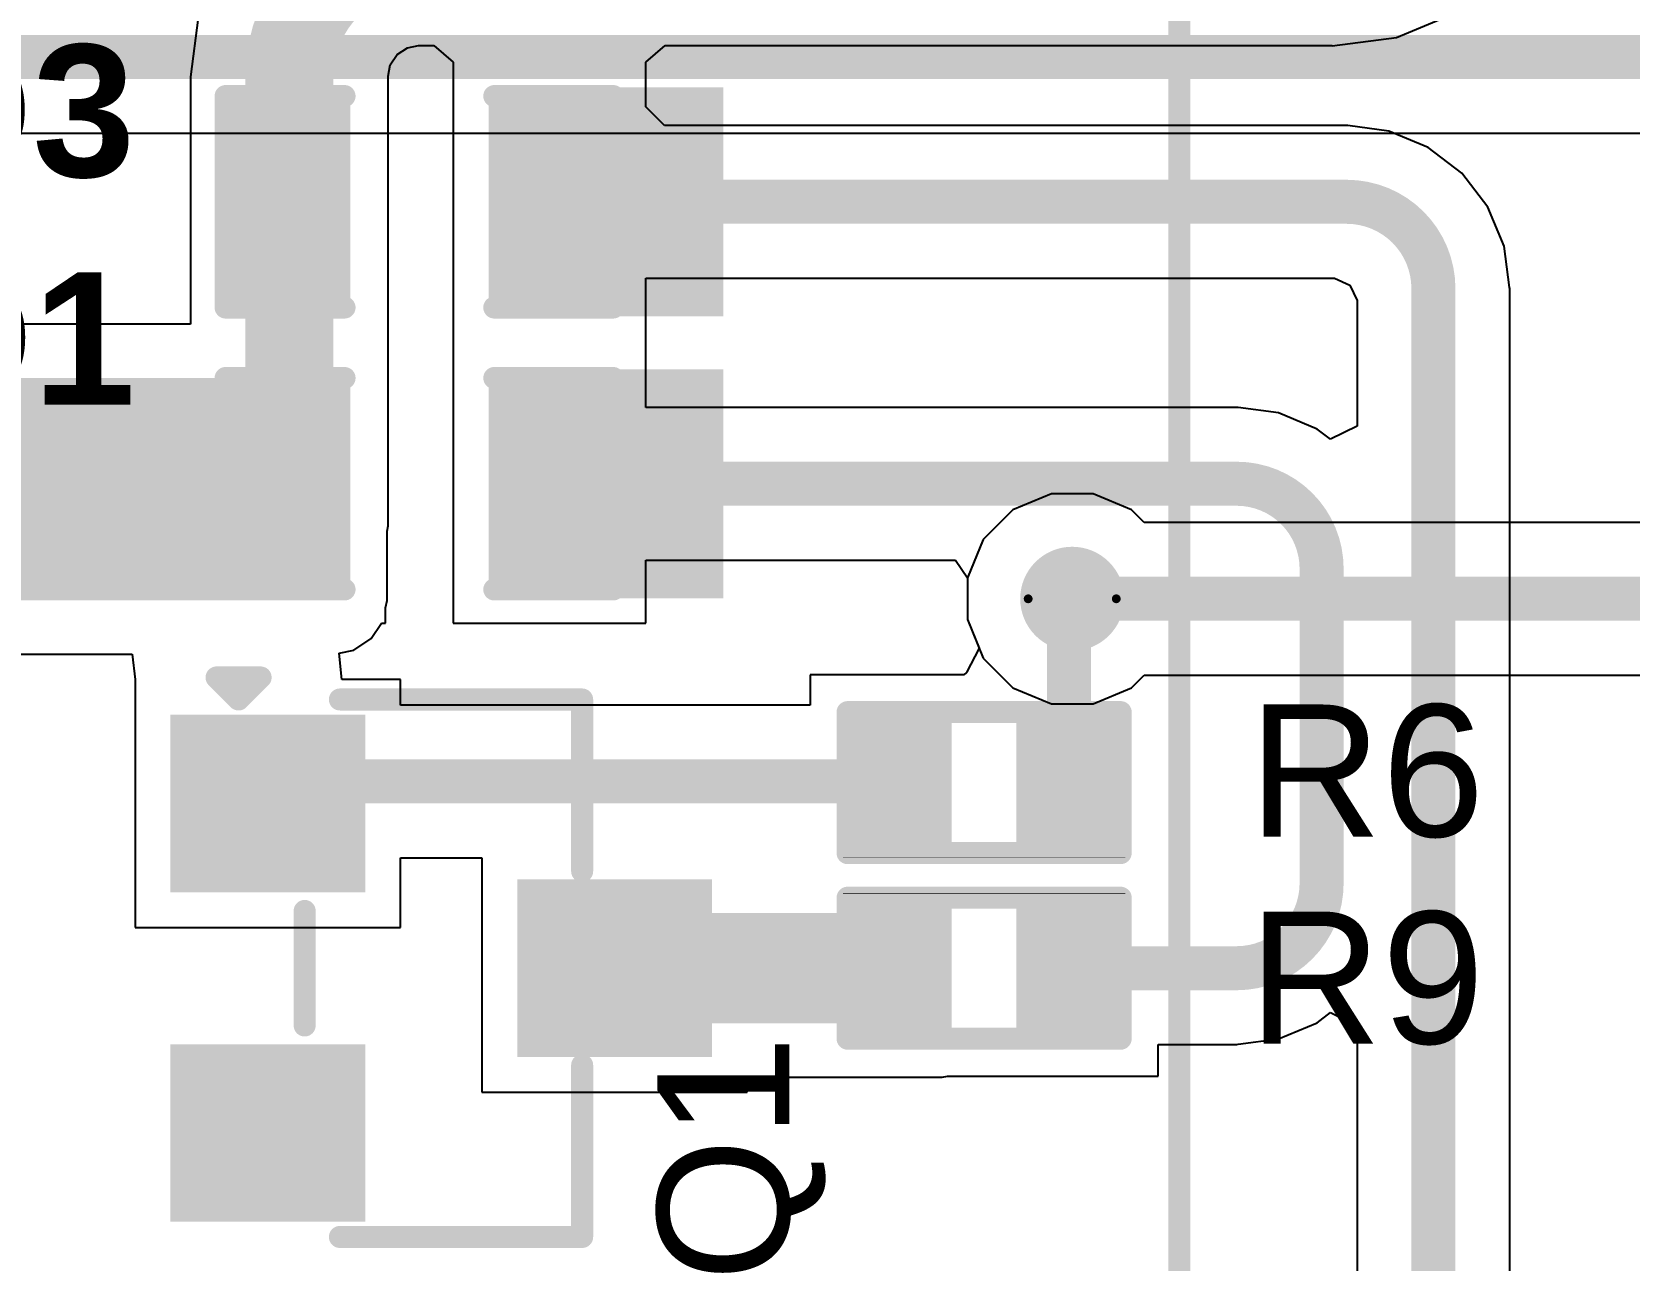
# Model space of a CAD drawing. Header units: inches. Extents: x -46 to 312, y 0 to 111.
# Drawn here: x -17.51 to -8.3, y 22.86 to 29.94 of the extents above; entities that cross this region are included whole.
import ezdxf

# ---------------------------------------------------------------- set-up
doc = ezdxf.new("R2010")
doc.units = ezdxf.units.IN
for name, color, linetype in [('Bottom Layer', 5, 'Continuous'), ('Drill Drawing', 1, 'Continuous'), ('Top Layer', 1, 'Continuous'), ('Top Overlay', 2, 'Continuous'), ('Top Paste', 8, 'Continuous'), ('Top Solder', 216, 'Continuous'), ('Via Holes', 16, 'Continuous')]:
    doc.layers.add(name, color=color, linetype=linetype)
doc.styles.add('Arial', font='', dxfattribs={"height": 0.2})
doc.styles.add('Arial_Bold', font='', dxfattribs={"height": 0.2})
doc.styles.get('Arial').set_extended_font_data('Arial')
doc.styles.get('Arial_Bold').set_extended_font_data('Arial', bold=True)

# ---------------------------------------------------------------- blocks, each defined once
blk = doc.blocks.new('HC_12_M______SMD_17')
at = {"layer": 'Top Overlay'}
blk.add_lwpolyline([(-14.1732, 8.12619914, 0.127, 0.127, 0), (13.62680028, 8.12619914, 0.127, 0.127, 0)], format="xyseb", dxfattribs=at)
blk = doc.blocks.new('R___0402_42')
at = {"layer": 'Top Layer'}
for points in [[(-0.6985, -0.3175), (-0.6985, 0.3175), (-0.2412999999999999, 0.3175), (-0.2413, -0.3175)], [(0.2412999999999999, -0.3175), (0.2413, 0.3175), (0.6985, 0.3175), (0.6985, -0.3175)]]:
    blk.add_hatch(color=1, dxfattribs=at).paths.add_polyline_path(points)
at = {"layer": 'Top Paste'}
for points in [[(-0.6985, -0.3175), (-0.6985, 0.3175), (-0.2412999999999999, 0.3175), (-0.2413, -0.3175)], [(0.2412999999999999, -0.3175), (0.2413, 0.3175), (0.6985, 0.3175), (0.6985, -0.3175)]]:
    blk.add_hatch(color=8, dxfattribs=at).paths.add_polyline_path(points)
at = {"layer": 'Top Solder'}
for points in [[(-0.75350116, -0.37250116), (-0.75350116, 0.37250116), (-0.1862988399999999, 0.37250116), (-0.18629884, -0.37250116)], [(0.1862988399999999, -0.37250116), (0.18629884, 0.37250116), (0.75350116, 0.37250116), (0.75350116, -0.37250116)]]:
    blk.add_hatch(color=216, dxfattribs=at).paths.add_polyline_path(points)
at = {"layer": 'Top Overlay'}
for points in [[(-0.7874, 0.4064, 0.127, 0.127, 0), (-0.78740254, -0.40640254, 0.127, 0.127, 0)], [(0.7874, 0.4064, 0.127, 0.127, 0), (-0.7874, 0.4064, 0.127, 0.127, 0)], [(0.7874, 0.4064, 0.127, 0.127, 0), (0.7874, -0.4064, 0.127, 0.127, 0)], [(0.7874, -0.4064, 0.127, 0.127, 0), (-0.78740254, -0.40640254, 0.127, 0.127, 0)], [(0.8128, -0.4317974599999999, 0.0032258, 0.0032258, 0), (-0.8127974599999999, -0.4317974599999999, 0.0032258, 0.0032258, 0)]]:
    blk.add_lwpolyline(points, format="xyseb", dxfattribs=at)
for points in [[(-0.8191499999999999, 0.4064, 0.0635, 0.0635, 1), (-0.7556499999999999, 0.4064, 0.0635, 0.0635, 1)], [(-0.8191499999999999, 0.4064, 0.0635, 0.0635, 1), (-0.7556499999999999, 0.4064, 0.0635, 0.0635, 1)], [(0.7556499999999999, 0.4064, 0.0635, 0.0635, 1), (0.8191499999999999, 0.4064, 0.0635, 0.0635, 1)], [(0.7556499999999999, 0.4064, 0.0635, 0.0635, 1), (0.8191499999999999, 0.4064, 0.0635, 0.0635, 1)], [(-0.8191525399999998, -0.40640254, 0.0635, 0.0635, 1), (-0.75565254, -0.40640254, 0.0635, 0.0635, 1)], [(-0.8191525399999998, -0.40640254, 0.0635, 0.0635, 1), (-0.75565254, -0.40640254, 0.0635, 0.0635, 1)], [(0.7556499999999999, -0.4064, 0.0635, 0.0635, 1), (0.8191499999999999, -0.4064, 0.0635, 0.0635, 1)], [(0.7556499999999999, -0.4064, 0.0635, 0.0635, 1), (0.8191499999999999, -0.4064, 0.0635, 0.0635, 1)], [(-0.8136026399999999, -0.4317974599999999, 0.0016129, 0.0016129, 1), (-0.81199228, -0.4317974599999999, 0.0016129, 0.0016129, 1)], [(0.8119948199999999, -0.4317974599999999, 0.0016129, 0.0016129, 1), (0.81360518, -0.4317974599999999, 0.0016129, 0.0016129, 1)]]:
    blk.add_lwpolyline(points, format="xyseb", close=True, dxfattribs=at)
blk = doc.blocks.new('R___0402_44')
at = {"layer": 'Top Layer'}
for points in [[(-0.6985, -0.3175), (-0.6985, 0.3175), (-0.2412999999999999, 0.3175), (-0.2413, -0.3175)], [(0.2412999999999999, -0.3175), (0.2413, 0.3175), (0.6985, 0.3175), (0.6985, -0.3175)]]:
    blk.add_hatch(color=1, dxfattribs=at).paths.add_polyline_path(points)
at = {"layer": 'Top Paste'}
for points in [[(-0.6985, -0.3175), (-0.6985, 0.3175), (-0.2412999999999999, 0.3175), (-0.2413, -0.3175)], [(0.2412999999999999, -0.3175), (0.2413, 0.3175), (0.6985, 0.3175), (0.6985, -0.3175)]]:
    blk.add_hatch(color=8, dxfattribs=at).paths.add_polyline_path(points)
at = {"layer": 'Top Solder'}
for points in [[(-0.75350116, -0.37250116), (-0.75350116, 0.37250116), (-0.1862988399999999, 0.37250116), (-0.18629884, -0.37250116)], [(0.1862988399999999, -0.37250116), (0.18629884, 0.37250116), (0.75350116, 0.37250116), (0.75350116, -0.37250116)]]:
    blk.add_hatch(color=216, dxfattribs=at).paths.add_polyline_path(points)
at = {"layer": 'Top Overlay'}
for points in [[(-0.7874, 0.4064, 0.127, 0.127, 0), (0.7874, 0.4064, 0.127, 0.127, 0)], [(-0.7874, -0.4064, 0.127, 0.127, 0), (-0.7874, 0.4064, 0.127, 0.127, 0)], [(0.7874, -0.4064, 0.127, 0.127, 0), (0.7874, 0.4064, 0.127, 0.127, 0)], [(-0.7874, -0.4064, 0.127, 0.127, 0), (0.7874, -0.4064, 0.127, 0.127, 0)], [(-0.8128, -0.4318, 0.0032258, 0.0032258, 0), (0.8128, -0.4318, 0.0032258, 0.0032258, 0)]]:
    blk.add_lwpolyline(points, format="xyseb", dxfattribs=at)
for points in [[(-0.8191499999999999, 0.4064, 0.0635, 0.0635, 1), (-0.7556499999999999, 0.4064, 0.0635, 0.0635, 1)], [(-0.8191499999999999, 0.4064, 0.0635, 0.0635, 1), (-0.7556499999999999, 0.4064, 0.0635, 0.0635, 1)], [(0.7556499999999999, 0.4064, 0.0635, 0.0635, 1), (0.8191499999999999, 0.4064, 0.0635, 0.0635, 1)], [(0.7556499999999999, 0.4064, 0.0635, 0.0635, 1), (0.8191499999999999, 0.4064, 0.0635, 0.0635, 1)], [(-0.8191499999999999, -0.4064, 0.0635, 0.0635, 1), (-0.7556499999999999, -0.4064, 0.0635, 0.0635, 1)], [(-0.8191499999999999, -0.4064, 0.0635, 0.0635, 1), (-0.7556499999999999, -0.4064, 0.0635, 0.0635, 1)], [(0.7556499999999999, -0.4064, 0.0635, 0.0635, 1), (0.8191499999999999, -0.4064, 0.0635, 0.0635, 1)], [(0.7556499999999999, -0.4064, 0.0635, 0.0635, 1), (0.8191499999999999, -0.4064, 0.0635, 0.0635, 1)], [(-0.81360518, -0.4318, 0.0016129, 0.0016129, 1), (-0.8119948199999999, -0.4318, 0.0016129, 0.0016129, 1)], [(0.8119948199999999, -0.4318, 0.0016129, 0.0016129, 1), (0.81360518, -0.4318, 0.0016129, 0.0016129, 1)]]:
    blk.add_lwpolyline(points, format="xyseb", close=True, dxfattribs=at)
blk = doc.blocks.new('SOT_23_48')
at = {"layer": 'Top Layer'}
for points in [[(-0.41000045, 1.46000089), (0.41000045, 1.46000089), (0.41000045, 0.54000019), (-0.41000045, 0.54000019)], [(-1.36000109, -0.54000019), (-0.54000019, -0.54000019), (-0.54000019, -1.46000089), (-1.36000109, -1.46000089)], [(0.54000273, -0.54000019), (1.36000363, -0.54000019), (1.36000363, -1.46000089), (0.54000273, -1.46000089)]]:
    blk.add_hatch(color=1, dxfattribs=at).paths.add_polyline_path(points)
at = {"layer": 'Top Paste'}
for points in [[(-0.41000045, 1.46000089), (0.41000045, 1.46000089), (0.41000045, 0.54000019), (-0.41000045, 0.54000019)], [(-1.36000109, -0.54000019), (-0.54000019, -0.54000019), (-0.54000019, -1.46000089), (-1.36000109, -1.46000089)], [(0.54000273, -0.54000019), (1.36000363, -0.54000019), (1.36000363, -1.46000089), (0.54000273, -1.46000089)]]:
    blk.add_hatch(color=8, dxfattribs=at).paths.add_polyline_path(points)
at = {"layer": 'Top Solder'}
for points in [[(-0.51160045, 1.56160089), (0.51160045, 1.56160089), (0.51160045, 0.43840019), (-0.51160045, 0.43840019)], [(-1.46160109, -0.43840019), (-0.43840019, -0.43840019), (-0.43840019, -1.56160089), (-1.46160109, -1.56160089)], [(0.43840273, -0.43840019), (1.46160363, -0.43840019), (1.46160363, -1.56160089), (0.43840273, -1.56160089)]]:
    blk.add_hatch(color=216, dxfattribs=at).paths.add_polyline_path(points)
at = {"layer": 'Top Overlay'}
for points in [[(-1.5494, -0.5841999999999999, 0.127, 0.127, 0), (-1.54940254, 0.8128, 0.127, 0.127, 0)], [(-0.5588, 0.8128, 0.127, 0.127, 0), (-1.54940254, 0.8128, 0.127, 0.127, 0)], [(1.5494, 0.8128, 0.127, 0.127, 0), (0.5588, 0.8128, 0.127, 0.127, 0)], [(1.54939746, -0.5841999999999999, 0.127, 0.127, 0), (1.5494, 0.8128, 0.127, 0.127, 0)], [(0.33020254, -0.7874, 0.127, 0.127, 0), (-0.3302, -0.7874, 0.127, 0.127, 0)], [(-1.54940254, -1.16840254, 0.127, 0.127, 0), (-1.6764, -1.0414, 0.127, 0.127, 0)], [(-1.6764, -1.2954, 0.127, 0.127, 0), (-1.6764, -1.0414, 0.127, 0.127, 0)], [(-1.6764, -1.2954, 0.127, 0.127, 0), (-1.54940254, -1.16840254, 0.127, 0.127, 0)]]:
    blk.add_lwpolyline(points, format="xyseb", dxfattribs=at)
for points in [[(-1.58115254, 0.8128, 0.0635, 0.0635, 1), (-1.51765254, 0.8128, 0.0635, 0.0635, 1)], [(-1.58115254, 0.8128, 0.0635, 0.0635, 1), (-1.51765254, 0.8128, 0.0635, 0.0635, 1)], [(-0.5905499999999999, 0.8128, 0.0635, 0.0635, 1), (-0.52705, 0.8128, 0.0635, 0.0635, 1)], [(0.52705, 0.8128, 0.0635, 0.0635, 1), (0.5905499999999999, 0.8128, 0.0635, 0.0635, 1)], [(1.51765, 0.8128, 0.0635, 0.0635, 1), (1.58115, 0.8128, 0.0635, 0.0635, 1)], [(1.51765, 0.8128, 0.0635, 0.0635, 1), (1.58115, 0.8128, 0.0635, 0.0635, 1)], [(-1.58115, -0.5841999999999999, 0.0635, 0.0635, 1), (-1.51765, -0.5841999999999999, 0.0635, 0.0635, 1)], [(1.51764746, -0.5841999999999999, 0.0635, 0.0635, 1), (1.58114746, -0.5841999999999999, 0.0635, 0.0635, 1)], [(-0.36195, -0.7874, 0.0635, 0.0635, 1), (-0.29845, -0.7874, 0.0635, 0.0635, 1)], [(0.29845254, -0.7874, 0.0635, 0.0635, 1), (0.36195254, -0.7874, 0.0635, 0.0635, 1)], [(-1.70815, -1.0414, 0.0635, 0.0635, 1), (-1.64465, -1.0414, 0.0635, 0.0635, 1)], [(-1.70815, -1.0414, 0.0635, 0.0635, 1), (-1.64465, -1.0414, 0.0635, 0.0635, 1)], [(-1.58115254, -1.16840254, 0.0635, 0.0635, 1), (-1.51765254, -1.16840254, 0.0635, 0.0635, 1)], [(-1.58115254, -1.16840254, 0.0635, 0.0635, 1), (-1.51765254, -1.16840254, 0.0635, 0.0635, 1)], [(-1.70815, -1.2954, 0.0635, 0.0635, 1), (-1.64465, -1.2954, 0.0635, 0.0635, 1)], [(-1.70815, -1.2954, 0.0635, 0.0635, 1), (-1.64465, -1.2954, 0.0635, 0.0635, 1)]]:
    blk.add_lwpolyline(points, format="xyseb", close=True, dxfattribs=at)
blk = doc.blocks.new('LED_0603_51')
at = {"layer": 'Top Layer'}
for points in [[(-0.999998, 0.5000002699999999), (-0.499999, 0.5000002699999999), (-0.499999, -0.5000002699999999), (-0.999998, -0.5000002699999999)], [(0.50000154, 0.5000002699999999), (1.00000054, 0.5000002699999999), (1.00000054, -0.5000002699999999), (0.50000154, -0.5000002699999999)]]:
    blk.add_hatch(color=1, dxfattribs=at).paths.add_polyline_path(points)
at = {"layer": 'Top Overlay'}
blk.add_hatch(color=2, dxfattribs=at).paths.add_polyline_path([(1.11762032, -0.6603695199999999), (1.75261524, -0.6603695199999999), (1.75261524, 0.6604304799999999), (1.11762032, 0.6604304799999999)])
at = {"layer": 'Top Paste'}
for points in [[(-0.999998, 0.5000002699999999), (-0.499999, 0.5000002699999999), (-0.499999, -0.5000002699999999), (-0.999998, -0.5000002699999999)], [(0.50000154, 0.5000002699999999), (1.00000054, 0.5000002699999999), (1.00000054, -0.5000002699999999), (0.50000154, -0.5000002699999999)]]:
    blk.add_hatch(color=8, dxfattribs=at).paths.add_polyline_path(points)
at = {"layer": 'Top Solder'}
for points in [[(-1.101598, 0.6016002699999999), (-0.398399, 0.6016002699999999), (-0.398399, -0.6016002699999999), (-1.101598, -0.6016002699999999)], [(0.39840154, 0.6016002699999999), (1.10160054, 0.6016002699999999), (1.10160054, -0.6016002699999999), (0.39840154, -0.6016002699999999)]]:
    blk.add_hatch(color=216, dxfattribs=at).paths.add_polyline_path(points)
at = {"layer": 'Top Overlay'}
for points in [[(-1.1176, 0.6096, 0.127, 0.127, 0), (-1.11759746, -0.6096, 0.127, 0.127, 0)], [(-1.1176, 0.6096, 0.127, 0.127, 0), (-0.4318, 0.6096, 0.127, 0.127, 0)], [(0.4318, 0.6096, 0.127, 0.127, 0), (1.11760254, 0.6096025399999999, 0.127, 0.127, 0)], [(1.11760254, -0.6096, 0.127, 0.127, 0), (1.11760254, 0.6096025399999999, 0.127, 0.127, 0)], [(-1.11759746, -0.6096, 0.127, 0.127, 0), (-0.4318, -0.60959746, 0.127, 0.127, 0)], [(0.4318, -0.6096, 0.127, 0.127, 0), (1.11760254, -0.6096, 0.127, 0.127, 0)]]:
    blk.add_lwpolyline(points, format="xyseb", dxfattribs=at)
for points in [[(-1.14935, 0.6096, 0.0635, 0.0635, 1), (-1.08585, 0.6096, 0.0635, 0.0635, 1)], [(-1.14935, 0.6096, 0.0635, 0.0635, 1), (-1.08585, 0.6096, 0.0635, 0.0635, 1)], [(-0.46355, 0.6096, 0.0635, 0.0635, 1), (-0.40005, 0.6096, 0.0635, 0.0635, 1)], [(0.40005, 0.6096, 0.0635, 0.0635, 1), (0.46355, 0.6096, 0.0635, 0.0635, 1)], [(1.08585254, 0.6096025399999999, 0.0635, 0.0635, 1), (1.14935254, 0.6096025399999999, 0.0635, 0.0635, 1)], [(1.08585254, 0.6096025399999999, 0.0635, 0.0635, 1), (1.14935254, 0.6096025399999999, 0.0635, 0.0635, 1)], [(-1.14934746, -0.6096, 0.0635, 0.0635, 1), (-1.08584746, -0.6096, 0.0635, 0.0635, 1)], [(-1.14934746, -0.6096, 0.0635, 0.0635, 1), (-1.08584746, -0.6096, 0.0635, 0.0635, 1)], [(-0.46355, -0.60959746, 0.0635, 0.0635, 1), (-0.40005, -0.60959746, 0.0635, 0.0635, 1)], [(0.40005, -0.6096, 0.0635, 0.0635, 1), (0.46355, -0.6096, 0.0635, 0.0635, 1)], [(1.08585254, -0.6096, 0.0635, 0.0635, 1), (1.14935254, -0.6096, 0.0635, 0.0635, 1)], [(1.08585254, -0.6096, 0.0635, 0.0635, 1), (1.14935254, -0.6096, 0.0635, 0.0635, 1)]]:
    blk.add_lwpolyline(points, format="xyseb", close=True, dxfattribs=at)
blk = doc.blocks.new('LED_0603_53')
at = {"layer": 'Top Layer'}
for points in [[(-0.999998, 0.5000002699999999), (-0.499999, 0.5000002699999999), (-0.499999, -0.5000002699999999), (-0.999998, -0.5000002699999999)], [(0.50000154, 0.5000002699999999), (1.00000054, 0.5000002699999999), (1.00000054, -0.5000002699999999), (0.50000154, -0.5000002699999999)]]:
    blk.add_hatch(color=1, dxfattribs=at).paths.add_polyline_path(points)
at = {"layer": 'Top Overlay'}
blk.add_hatch(color=2, dxfattribs=at).paths.add_polyline_path([(1.1176381, -0.66035682), (1.75263302, -0.66035682), (1.75263302, 0.6604431799999999), (1.1176381, 0.6604431799999999)])
at = {"layer": 'Top Paste'}
for points in [[(-0.999998, 0.5000002699999999), (-0.499999, 0.5000002699999999), (-0.499999, -0.5000002699999999), (-0.999998, -0.5000002699999999)], [(0.50000154, 0.5000002699999999), (1.00000054, 0.5000002699999999), (1.00000054, -0.5000002699999999), (0.50000154, -0.5000002699999999)]]:
    blk.add_hatch(color=8, dxfattribs=at).paths.add_polyline_path(points)
at = {"layer": 'Top Solder'}
for points in [[(-1.101598, 0.6016002699999999), (-0.398399, 0.6016002699999999), (-0.398399, -0.6016002699999999), (-1.101598, -0.6016002699999999)], [(0.39840154, 0.6016002699999999), (1.10160054, 0.6016002699999999), (1.10160054, -0.6016002699999999), (0.39840154, -0.6016002699999999)]]:
    blk.add_hatch(color=216, dxfattribs=at).paths.add_polyline_path(points)
at = {"layer": 'Top Overlay'}
for points in [[(-1.1176, -0.6096, 0.127, 0.127, 0), (-1.11759746, 0.6096, 0.127, 0.127, 0)], [(-1.11759746, 0.6096, 0.127, 0.127, 0), (-0.43180254, 0.6096, 0.127, 0.127, 0)], [(0.4318, 0.6096, 0.127, 0.127, 0), (1.11760254, 0.6096, 0.127, 0.127, 0)], [(1.11760254, -0.6096025399999999, 0.127, 0.127, 0), (1.11760254, 0.6096, 0.127, 0.127, 0)], [(-1.1176, -0.6096, 0.127, 0.127, 0), (-0.4318, -0.6096, 0.127, 0.127, 0)], [(0.4318, -0.6096, 0.127, 0.127, 0), (1.11760254, -0.6096025399999999, 0.127, 0.127, 0)]]:
    blk.add_lwpolyline(points, format="xyseb", dxfattribs=at)
for points in [[(-1.14934746, 0.6096, 0.0635, 0.0635, 1), (-1.08584746, 0.6096, 0.0635, 0.0635, 1)], [(-1.14934746, 0.6096, 0.0635, 0.0635, 1), (-1.08584746, 0.6096, 0.0635, 0.0635, 1)], [(-0.46355254, 0.6096, 0.0635, 0.0635, 1), (-0.40005254, 0.6096, 0.0635, 0.0635, 1)], [(0.40005, 0.6096, 0.0635, 0.0635, 1), (0.46355, 0.6096, 0.0635, 0.0635, 1)], [(1.08585254, 0.6096, 0.0635, 0.0635, 1), (1.14935254, 0.6096, 0.0635, 0.0635, 1)], [(1.08585254, 0.6096, 0.0635, 0.0635, 1), (1.14935254, 0.6096, 0.0635, 0.0635, 1)], [(-1.14935, -0.6096, 0.0635, 0.0635, 1), (-1.08585, -0.6096, 0.0635, 0.0635, 1)], [(-1.14935, -0.6096, 0.0635, 0.0635, 1), (-1.08585, -0.6096, 0.0635, 0.0635, 1)], [(-0.46355, -0.6096, 0.0635, 0.0635, 1), (-0.40005, -0.6096, 0.0635, 0.0635, 1)], [(0.40005, -0.6096, 0.0635, 0.0635, 1), (0.46355, -0.6096, 0.0635, 0.0635, 1)], [(1.08585254, -0.6096025399999999, 0.0635, 0.0635, 1), (1.14935254, -0.6096025399999999, 0.0635, 0.0635, 1)], [(1.08585254, -0.6096025399999999, 0.0635, 0.0635, 1), (1.14935254, -0.6096025399999999, 0.0635, 0.0635, 1)]]:
    blk.add_lwpolyline(points, format="xyseb", close=True, dxfattribs=at)

msp = doc.modelspace()

# ---------------------------------------------------------------- hatches: boundary and pattern name
at = {"layer": 'Bottom Layer'}
h = msp.add_hatch(color=5, dxfattribs=at)
edge = h.paths.add_edge_path()
edge.add_arc((-11.5062, 26.67), 0.2999994, 0, 360)
at = {"layer": 'Top Layer'}
for points in [[(-23.1669971, 26.66104396), (-15.76799742, 26.66104396), (-15.76799742, 27.94290068), (-23.1669971, 27.94290068)], [(-12.25549492, 24.22250172), (-12.25549492, 24.85750172), (-14.167358, 24.85750172), (-14.167358, 24.22250172)]]:
    msp.add_hatch(color=1, dxfattribs=at).paths.add_polyline_path(points)
h = msp.add_hatch(color=1, dxfattribs=at)
edge = h.paths.add_edge_path()
edge.add_arc((-11.5062, 26.67), 0.2999994, 0, 360)
at = {"layer": 'Via Holes'}
h = msp.add_hatch(color=7, dxfattribs=at)
edge = h.paths.add_edge_path()
edge.add_arc((-11.5062, 26.67), 0.1499997, 0, 360)

# ---------------------------------------------------------------- linework, layer by layer
at = {"layer": 'Bottom Layer'}
for p, q in [((-20.83043586, 29.35394434), (-1.94584828, 29.35394434)), ((-11.62650202, 27.2747994), (-11.84879266, 27.1827244)), ((-11.38589798, 27.2747994), (-11.62650202, 27.2747994)), ((-11.16360734, 27.1827244), (-11.38589798, 27.2747994)), ((-11.84879266, 27.1827244), (-12.0189244, 27.01259266)), ((-11.09114114, 27.1102582), (-11.16360734, 27.1827244)), ((-1.5578582, 27.1102582), (-11.09114114, 27.1102582)), ((-12.0189244, 27.01259266), (-12.1109994, 26.79030202)), ((-12.1109994, 26.79030202), (-12.1109994, 26.54969798)), ((-12.1109994, 26.54969798), (-12.0189244, 26.32740734)), ((-12.0189244, 26.32740734), (-11.84879266, 26.1572756)), ((-11.84879266, 26.1572756), (-11.62650202, 26.0652006)), ((-11.38589798, 26.0652006), (-11.16360734, 26.1572756)), ((-11.16360734, 26.1572756), (-11.09114114, 26.2297418)), ((-11.09114114, 26.2297418), (-1.53265886, 26.2297418)), ((-11.62650202, 26.0652006), (-11.38589798, 26.0652006))]:
    msp.add_line(p, q, dxfattribs=at)
for points in [[(-37.38879746, 29.79420254, 0.254, 0.254, 0), (-1.94584828, 29.79420254, 0.254, 0.254, 0)], [(-11.5062, 26.67, 0.254, 0.254, 0), (-1.1176, 26.67, 0.254, 0.254, 0)]]:
    msp.add_lwpolyline(points, format="xyseb", dxfattribs=at)
msp.add_lwpolyline([(-11.5697, 26.67, 0.127, 0.127, 1), (-11.4427, 26.67, 0.127, 0.127, 1)], format="xyseb", close=True, dxfattribs=at)
at = {"layer": 'Drill Drawing'}
for points in [[(-11.2522, 26.67, 0.0508, 0.0508, 1), (-11.7602, 26.67, 0.0508, 0.0508, 1)], [(-11.7729, 26.67, 0.0254, 0.0254, 1), (-11.7475, 26.67, 0.0254, 0.0254, 1)], [(-11.2649, 26.67, 0.0254, 0.0254, 1), (-11.2395, 26.67, 0.0254, 0.0254, 1)]]:
    msp.add_lwpolyline(points, format="xyseb", close=True, dxfattribs=at)
at = {"layer": 'Top Layer'}
for p, q in [((-9.63627994, 29.90701156), (-9.290263359999999, 30.05033614)), ((-16.54570986, 30.02086706), (-16.59069072, 29.6792015)), ((-15.39929102, 29.80789314), (-15.34024618, 29.84734442)), ((-15.34024618, 29.84734442), (-15.27498596, 29.86032636)), ((-15.27498596, 29.86032636), (-15.27059938, 29.8594526)), ((-15.27059938, 29.8594526), (-15.18813828, 29.8594526)), ((-15.18813828, 29.8594526), (-15.07540038, 29.76370222)), ((-13.9657963, 29.76370222), (-13.8530584, 29.8594526)), ((-13.8530584, 29.8594526), (-10.0076, 29.8594526)), ((-10.0076, 29.85812672), (-9.63627994, 29.90701156)), ((-10.0076, 29.8594526), (-10.0076, 29.85812672)), ((-15.45172424, 29.68358808), (-15.4387423, 29.7488483)), ((-15.4387423, 29.7488483), (-15.39929102, 29.80789314)), ((-15.07540038, 29.76370222), (-15.07539784, 29.70705006)), ((-13.96579884, 29.506926), (-13.9657963, 29.76370222)), ((-16.59069072, 29.6792015), (-16.59034528, 29.6792015)), ((-16.59034528, 29.6792015), (-16.59034528, 28.95890322)), ((-15.45085048, 29.6792015), (-15.45172424, 29.68358808)), ((-15.45085048, 28.95890322), (-15.45085048, 29.6792015)), ((-15.07539784, 29.70705006), (-15.07539784, 28.1541093)), ((-13.85803426, 29.39916142), (-13.96579884, 29.506926)), ((-9.92340154, 29.39916142), (-13.85803426, 29.39916142)), ((-9.91720902, 29.39792952), (-9.92340154, 29.39916142)), ((-9.68015336, 29.36672054), (-9.91720902, 29.39792952)), ((-9.45347868, 29.27282944), (-9.68015336, 29.36672054)), ((-9.25883086, 29.12347236), (-9.45347868, 29.27282944)), ((-9.109473779999998, 28.928822), (-9.25883086, 29.12347236)), ((-16.59034528, 28.95890322), (-16.59034528, 28.25367476)), ((-15.45085048, 27.09129964), (-15.45085048, 28.95890322)), ((-9.01558268, 28.70214986), (-9.109473779999998, 28.928822)), ((-8.984373699999999, 28.4650942), (-9.01558268, 28.70214986)), ((-13.96579884, 28.1541093), (-13.96579884, 28.51864502)), ((-13.96579884, 28.51864502), (-9.99333028, 28.51864502)), ((-9.99333028, 28.51864502), (-9.90455982, 28.4777434)), ((-9.90455982, 28.4777434), (-9.8636582, 28.38897294)), ((-8.9831418, 28.45890168), (-8.984373699999999, 28.4650942)), ((-8.9831418, 21.66097776), (-8.9831418, 28.45890168)), ((-9.8636582, 28.38897294), (-9.8636582, 27.66466908)), ((-16.59034528, 28.25367476), (-23.1669971, 28.25367476)), ((-15.07539784, 28.1541093), (-15.07540292, 28.1541093)), ((-15.07540292, 28.1541093), (-15.07540292, 28.13809714)), ((-15.07540292, 28.13809714), (-15.07539784, 28.13809714)), ((-15.07539784, 28.13809714), (-15.07539784, 26.52850422)), ((-13.96579376, 28.1541093), (-13.96579884, 28.1541093)), ((-13.96579884, 27.77356142), (-13.96579884, 28.13809714)), ((-13.96579884, 28.13809714), (-13.96579376, 28.13809714)), ((-13.96579376, 28.13809714), (-13.96579376, 28.1541093)), ((-10.55764208, 27.77356142), (-13.96579884, 27.77356142)), ((-10.55009066, 27.77206028), (-10.55764208, 27.77356142)), ((-10.3171244, 27.74138978), (-10.55009066, 27.77206028)), ((-10.09299988, 27.64855278), (-10.3171244, 27.74138978)), ((-10.0160582, 27.58951302), (-10.09299988, 27.64855278)), ((-9.8636582, 27.66466908), (-10.0160582, 27.58951302)), ((-15.45722588, 27.05924992), (-15.45085048, 27.09129964)), ((-15.45722588, 26.66104396), (-15.45722588, 27.05924992)), ((-13.96579884, 26.52850422), (-13.96579884, 26.89304502)), ((-13.96579884, 26.89304502), (-12.17965052, 26.89304502)), ((-12.17965052, 26.89304502), (-12.1109994, 26.79029948)), ((-12.1109994, 26.79029948), (-12.1109994, 26.54969798)), ((-15.46579838, 26.61794524), (-15.45722588, 26.66104396)), ((-15.46579838, 26.52850422), (-15.46579838, 26.61794524)), ((-15.54824932, 26.44129586), (-15.48997664, 26.52850422)), ((-15.48997664, 26.52850422), (-15.46579838, 26.52850422)), ((-15.07539784, 26.52850422), (-13.96579884, 26.52850422)), ((-12.1109994, 26.54969798), (-12.04267848, 26.38475546)), ((-15.64906954, 26.37392744), (-15.54824932, 26.44129586)), ((-19.06219708, 26.35027242), (-16.92652952, 26.35027242)), ((-16.92652952, 26.35027242), (-16.90980108, 26.20480154)), ((-15.73315878, 26.35720154), (-15.64906954, 26.37392744)), ((-15.71814992, 26.20480154), (-15.73315878, 26.35720154)), ((-12.04267848, 26.38475546), (-12.11585842, 26.24588858)), ((-16.90980108, 26.20480154), (-16.90979854, 26.19786988)), ((-16.90979854, 26.19786988), (-16.90979854, 24.77520318)), ((-15.38020038, 26.20480154), (-15.71814992, 26.20480154)), ((-15.38020038, 26.05726056), (-15.38020038, 26.20480154)), ((-12.13195186, 26.23235292), (-13.01750508, 26.23235292)), ((-13.01750508, 26.23235292), (-13.01750508, 26.05726056)), ((-12.11585842, 26.24588858), (-12.13195186, 26.23235292)), ((-13.01750508, 26.05726056), (-15.38020038, 26.05726056)), ((-15.38020038, 24.77520318), (-15.38020038, 25.17674416)), ((-15.38020038, 25.17674416), (-14.90979746, 25.17674416)), ((-14.90979746, 25.17674416), (-14.90979746, 23.82520254)), ((-16.90979854, 24.77520318), (-15.38020038, 24.77520318)), ((-10.3171244, 24.13191516), (-10.09299988, 24.22475216)), ((-10.09299988, 24.22475216), (-10.0160582, 24.28379192)), ((-10.0160582, 24.28379192), (-9.8636582, 24.20863586)), ((-10.55009066, 24.10124466), (-10.3171244, 24.13191516)), ((-9.8636582, 24.20863586), (-9.8636582, 22.46817452)), ((-11.0109, 23.91770172), (-11.0109, 24.09974352)), ((-11.0109, 24.09974352), (-10.55764208, 24.09974352)), ((-10.55764208, 24.09974352), (-10.55009066, 24.10124466)), ((-13.3801993, 23.82520254), (-13.3801993, 23.91173018)), ((-13.3801993, 23.91173018), (-12.25549492, 23.91173018)), ((-12.25549492, 23.91173018), (-12.22547212, 23.91770172)), ((-12.22547212, 23.91770172), (-11.0109, 23.91770172)), ((-14.90979746, 23.82520254), (-13.3801993, 23.82520254))]:
    msp.add_line(p, q, dxfattribs=at)
for points in [[(-16.02059788, 29.6792015, 0.508, 0.508, -0.4142135623730951), (-15.27059938, 30.4292, 0.508, 0.508, 0)], [(-16.02059788, 28.95890322, 0.508, 0.508, 0), (-16.02059788, 29.6792015, 0.508, 0.508, 0)], [(-16.02059788, 27.33330322, 0.508, 0.508, 0), (-16.02059788, 28.95890322, 0.508, 0.508, 0)], [(-14.52059834, 28.95890322, 0.254, 0.254, 0), (-9.92340154, 28.95890322, 0.254, 0.254, 0)], [(-9.92340154, 28.95890322, 0.254, 0.254, -0.4142135623730951), (-9.423399999999999, 28.45890168, 0.254, 0.254, 0)], [(-9.423399999999999, 21.66097776, 0.254, 0.254, 0), (-9.423399999999999, 28.45890168, 0.254, 0.254, 0)], [(-16.02059788, 27.09129964, 0.508, 0.508, 0), (-16.02059788, 27.33330322, 0.508, 0.508, 0)], [(-14.52059834, 27.33330322, 0.254, 0.254, 0), (-10.55764208, 27.33330322, 0.254, 0.254, 0)], [(-10.55764208, 27.33330322, 0.254, 0.254, -0.4142135623730951), (-10.06810788, 26.84376902, 0.254, 0.254, 0)], [(-20.47341346, 27.07334692, 0.508, 0.508, 0), (-16.3181792, 27.07334692, 0.508, 0.508, 0)], [(-16.3181792, 27.07334692, 0.508, 0.508, 0), (-16.30422698, 27.08729914, 0.508, 0.508, 0)], [(-16.30422698, 27.08729914, 0.508, 0.508, 0), (-16.02459838, 27.08729914, 0.508, 0.508, 0)], [(-16.02459838, 27.08729914, 0.508, 0.508, 0), (-16.02059788, 27.09129964, 0.508, 0.508, 0)], [(-10.06810788, 25.02953592, 0.254, 0.254, 0), (-10.06810788, 26.84376902, 0.254, 0.254, 0)], [(-11.52525254, 26.65094746, 0.254, 0.254, 0), (-11.5062, 26.67, 0.254, 0.254, 0)], [(-11.52525254, 25.62910546, 0.254, 0.254, 0), (-11.52525254, 26.65094746, 0.254, 0.254, 0)], [(-16.01799946, 25.61700236, 0.254, 0.254, 0), (-12.46174038, 25.61700236, 0.254, 0.254, 0)], [(-11.54430508, 25.61005292, 0.254, 0.254, 0), (-11.52525254, 25.62910546, 0.254, 0.254, 0)], [(-10.06810788, 25.02953592, 0.254, 0.254, -0.4142135623730951), (-10.55764208, 24.54000172, 0.254, 0.254, 0)], [(-11.5443, 24.54000172, 0.254, 0.254, 0), (-10.55764208, 24.54000172, 0.254, 0.254, 0)], [(-16.09249258, 23.5874941, 0.3809999999999999, 0.3809999999999999, 0), (-16.0835213, 23.59646538, 0.3809999999999999, 0.3809999999999999, 0)]]:
    msp.add_lwpolyline(points, format="xyseb", dxfattribs=at)
for points in [[(-16.14759788, 29.6792015, 0.254, 0.254, 1), (-15.89359788, 29.6792015, 0.254, 0.254, 1)], [(-16.14759788, 29.6792015, 0.254, 0.254, 1), (-15.89359788, 29.6792015, 0.254, 0.254, 1)], [(-16.14759788, 28.95890322, 0.254, 0.254, 1), (-15.89359788, 28.95890322, 0.254, 0.254, 1)], [(-16.14759788, 28.95890322, 0.254, 0.254, 1), (-15.89359788, 28.95890322, 0.254, 0.254, 1)], [(-14.58409834, 28.95890322, 0.127, 0.127, 1), (-14.45709834, 28.95890322, 0.127, 0.127, 1)], [(-9.98690154, 28.95890322, 0.127, 0.127, 1), (-9.85990154, 28.95890322, 0.127, 0.127, 1)], [(-9.98690154, 28.95890322, 0.127, 0.127, 1), (-9.85990154, 28.95890322, 0.127, 0.127, 1)], [(-9.486899999999999, 28.45890168, 0.127, 0.127, 1), (-9.3599, 28.45890168, 0.127, 0.127, 1)], [(-9.486899999999999, 28.45890168, 0.127, 0.127, 1), (-9.3599, 28.45890168, 0.127, 0.127, 1)], [(-16.14759788, 27.33330322, 0.254, 0.254, 1), (-15.89359788, 27.33330322, 0.254, 0.254, 1)], [(-16.14759788, 27.33330322, 0.254, 0.254, 1), (-15.89359788, 27.33330322, 0.254, 0.254, 1)], [(-14.58409834, 27.33330322, 0.127, 0.127, 1), (-14.45709834, 27.33330322, 0.127, 0.127, 1)], [(-10.62114208, 27.33330322, 0.127, 0.127, 1), (-10.49414208, 27.33330322, 0.127, 0.127, 1)], [(-10.62114208, 27.33330322, 0.127, 0.127, 1), (-10.49414208, 27.33330322, 0.127, 0.127, 1)], [(-16.4451792, 27.07334692, 0.254, 0.254, 1), (-16.1911792, 27.07334692, 0.254, 0.254, 1)], [(-16.4451792, 27.07334692, 0.254, 0.254, 1), (-16.1911792, 27.07334692, 0.254, 0.254, 1)], [(-16.43122698, 27.08729914, 0.254, 0.254, 1), (-16.17722698, 27.08729914, 0.254, 0.254, 1)], [(-16.43122698, 27.08729914, 0.254, 0.254, 1), (-16.17722698, 27.08729914, 0.254, 0.254, 1)], [(-16.15159838, 27.08729914, 0.254, 0.254, 1), (-15.89759838, 27.08729914, 0.254, 0.254, 1)], [(-16.15159838, 27.08729914, 0.254, 0.254, 1), (-15.89759838, 27.08729914, 0.254, 0.254, 1)], [(-16.14759788, 27.09129964, 0.254, 0.254, 1), (-15.89359788, 27.09129964, 0.254, 0.254, 1)], [(-16.14759788, 27.09129964, 0.254, 0.254, 1), (-15.89359788, 27.09129964, 0.254, 0.254, 1)], [(-10.13160788, 26.84376902, 0.127, 0.127, 1), (-10.00460788, 26.84376902, 0.127, 0.127, 1)], [(-10.13160788, 26.84376902, 0.127, 0.127, 1), (-10.00460788, 26.84376902, 0.127, 0.127, 1)], [(-11.58875254, 26.65094746, 0.127, 0.127, 1), (-11.46175254, 26.65094746, 0.127, 0.127, 1)], [(-11.58875254, 26.65094746, 0.127, 0.127, 1), (-11.46175254, 26.65094746, 0.127, 0.127, 1)], [(-11.5697, 26.67, 0.127, 0.127, 1), (-11.4427, 26.67, 0.127, 0.127, 1)], [(-16.08149946, 25.61700236, 0.127, 0.127, 1), (-15.95449946, 25.61700236, 0.127, 0.127, 1)], [(-12.52524038, 25.61700236, 0.127, 0.127, 1), (-12.39824038, 25.61700236, 0.127, 0.127, 1)], [(-11.60780508, 25.61005292, 0.127, 0.127, 1), (-11.48080508, 25.61005292, 0.127, 0.127, 1)], [(-11.58875254, 25.62910546, 0.127, 0.127, 1), (-11.46175254, 25.62910546, 0.127, 0.127, 1)], [(-11.58875254, 25.62910546, 0.127, 0.127, 1), (-11.46175254, 25.62910546, 0.127, 0.127, 1)], [(-10.13160788, 25.02953592, 0.127, 0.127, 1), (-10.00460788, 25.02953592, 0.127, 0.127, 1)], [(-10.13160788, 25.02953592, 0.127, 0.127, 1), (-10.00460788, 25.02953592, 0.127, 0.127, 1)], [(-11.6078, 24.54000172, 0.127, 0.127, 1), (-11.4808, 24.54000172, 0.127, 0.127, 1)], [(-10.62114208, 24.54000172, 0.127, 0.127, 1), (-10.49414208, 24.54000172, 0.127, 0.127, 1)], [(-10.62114208, 24.54000172, 0.127, 0.127, 1), (-10.49414208, 24.54000172, 0.127, 0.127, 1)], [(-16.18774258, 23.5874941, 0.1905, 0.1905, 1), (-15.99724258, 23.5874941, 0.1905, 0.1905, 1)], [(-16.1787713, 23.59646538, 0.1905, 0.1905, 1), (-15.9882713, 23.59646538, 0.1905, 0.1905, 1)]]:
    msp.add_lwpolyline(points, format="xyseb", close=True, dxfattribs=at)

# ---------------------------------------------------------------- block references
for name, p, rotation in [('HC_12_M______SMD_17', (-2.76180042, 30.607), 90), ('SOT_23_48', (-15.14499892, 24.54000172), 270), ('R___0402_42', (-12.0142, 24.54000172), 180)]:
    msp.add_blockref(name, p, dxfattribs=dict(rotation=rotation))
for name, p in [('LED_0603_51', (-15.27059938, 28.95890322)), ('LED_0603_53', (-15.27059938, 27.33330322)), ('R___0402_44', (-12.01420508, 25.61005292))]:
    msp.add_blockref(name, p)

# ---------------------------------------------------------------- texts
at = {"layer": 'Top Overlay'}
for s, style, p in [('LED3', 'Arial_Bold', (-19.63062368, 29.10304314)), ('LED1', 'Arial_Bold', (-19.62796176, 27.78927386)), ('R6', 'Arial', (-10.48999426, 25.29852446)), ('R9', 'Arial', (-10.48999426, 24.10472446))]:
    msp.add_text(s, height=0.7619999999999999, dxfattribs=dict(at, style=style)).set_placement(p)
at = {"layer": 'Top Overlay', "style": 'Arial'}
msp.add_text('Q1', height=0.7619999999999999, rotation=90, dxfattribs=at).set_placement((-13.13710606, 22.7331651))

doc.saveas('drawing.dxf')
